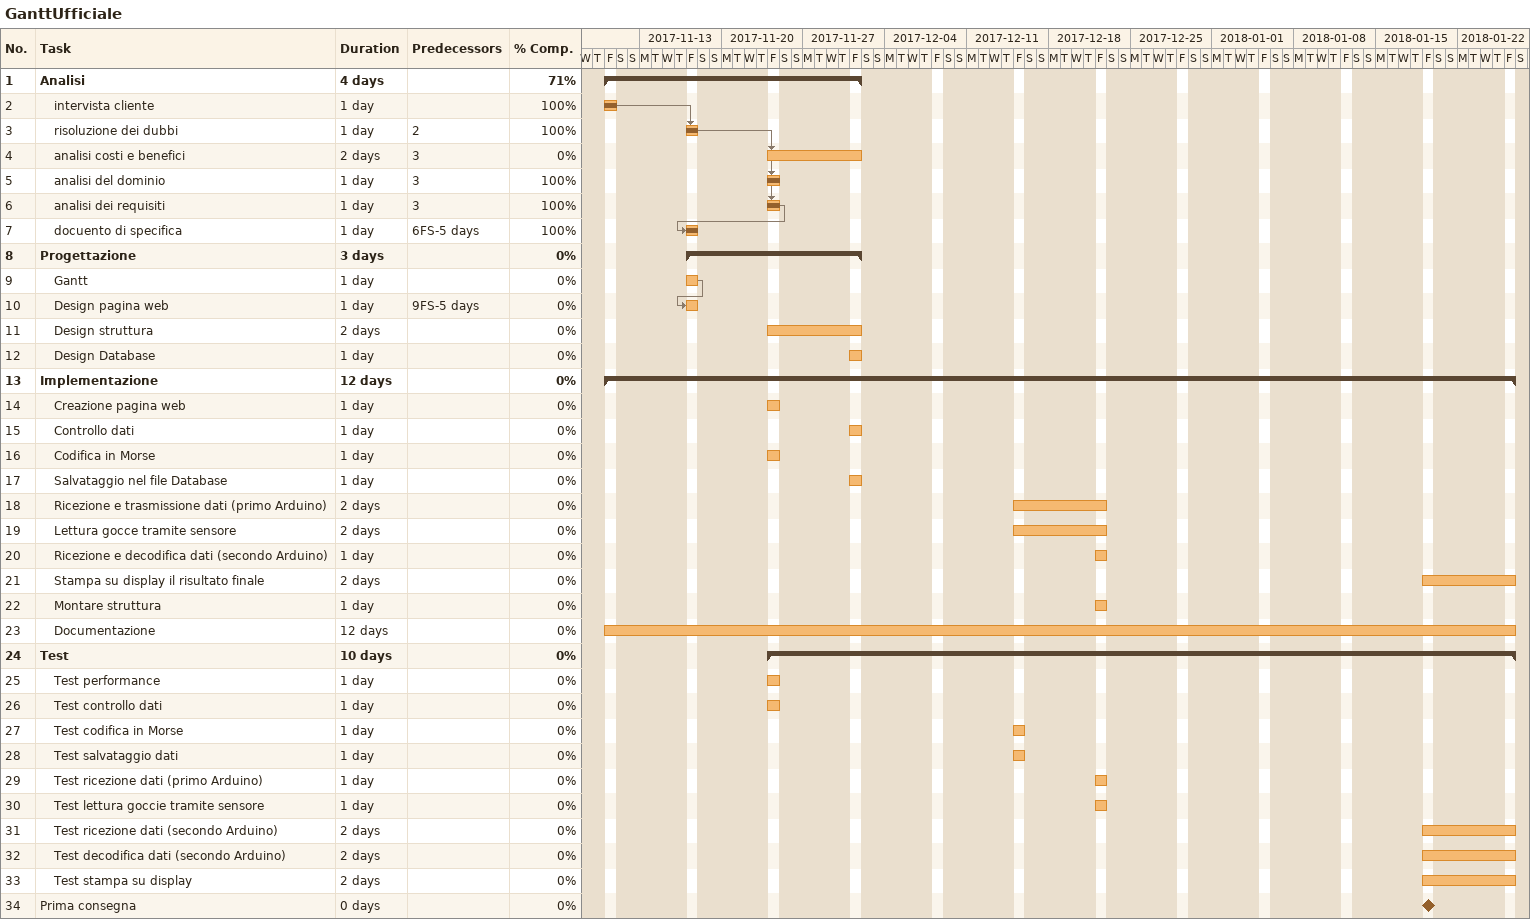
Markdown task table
GanttUfficiale

| ID | Level | Task | Duration | Start | Finish | Predecessors | % complete |
|---|---|---|---|---|---|---|---|
| 1 | 1 | **Analisi** | 4d | 2017-11-10 | 2017-12-01 |  | 71 |
| 2 | 2 | intervista cliente | 1d | 2017-11-10 | 2017-11-10 |  | 100 |
| 3 | 2 | risoluzione dei dubbi | 1d | 2017-11-17 | 2017-11-17 | 2 | 100 |
| 4 | 2 | analisi costi e benefici | 2d | 2017-11-24 | 2017-12-01 | 3 | 0 |
| 5 | 2 | analisi del dominio | 1d | 2017-11-24 | 2017-11-24 | 3 | 100 |
| 6 | 2 | analisi dei requisiti | 1d | 2017-11-24 | 2017-11-24 | 3 | 100 |
| 7 | 2 | docuento di specifica | 1d | 2017-11-17 | 2017-11-17 | 6FS-5d | 100 |
| 8 | 1 | **Progettazione** | 3d | 2017-11-17 | 2017-12-01 |  | 0 |
| 9 | 2 | Gantt | 1d | 2017-11-17 | 2017-11-17 |  | 0 |
| 10 | 2 | Design pagina web | 1d | 2017-11-17 | 2017-11-17 | 9FS-5d | 0 |
| 11 | 2 | Design struttura | 2d | 2017-11-24 | 2017-12-01 |  | 0 |
| 12 | 2 | Design Database | 1d | 2017-12-01 | 2017-12-01 |  | 0 |
| 13 | 1 | **Implementazione** | 12d | 2017-11-10 | 2018-01-26 |  | 0 |
| 14 | 2 | Creazione pagina web | 1d | 2017-11-24 | 2017-11-24 |  | 0 |
| 15 | 2 | Controllo dati | 1d | 2017-12-01 | 2017-12-01 |  | 0 |
| 16 | 2 | Codifica in Morse | 1d | 2017-11-24 | 2017-11-24 |  | 0 |
| 17 | 2 | Salvataggio nel file Database | 1d | 2017-12-01 | 2017-12-01 |  | 0 |
| 18 | 2 | Ricezione e trasmissione dati (primo Arduino) | 2d | 2017-12-15 | 2017-12-22 |  | 0 |
| 19 | 2 | Lettura gocce tramite sensore | 2d | 2017-12-15 | 2017-12-22 |  | 0 |
| 20 | 2 | Ricezione e decodifica dati (secondo Arduino) | 1d | 2017-12-22 | 2017-12-22 |  | 0 |
| 21 | 2 | Stampa su display il risultato finale | 2d | 2018-01-19 | 2018-01-26 |  | 0 |
| 22 | 2 | Montare struttura | 1d | 2017-12-22 | 2017-12-22 |  | 0 |
| 23 | 2 | Documentazione | 12d | 2017-11-10 | 2018-01-26 |  | 0 |
| 24 | 1 | **Test** | 10d | 2017-11-24 | 2018-01-26 |  | 0 |
| 25 | 2 | Test performance | 1d | 2017-11-24 | 2017-11-24 |  | 0 |
| 26 | 2 | Test controllo dati | 1d | 2017-11-24 | 2017-11-24 |  | 0 |
| 27 | 2 | Test codifica in Morse | 1d | 2017-12-15 | 2017-12-15 |  | 0 |
| 28 | 2 | Test salvataggio dati | 1d | 2017-12-15 | 2017-12-15 |  | 0 |
| 29 | 2 | Test ricezione dati (primo Arduino) | 1d | 2017-12-22 | 2017-12-22 |  | 0 |
| 30 | 2 | Test lettura goccie tramite sensore | 1d | 2017-12-22 | 2017-12-22 |  | 0 |
| 31 | 2 | Test ricezione dati (secondo Arduino) | 2d | 2018-01-19 | 2018-01-26 |  | 0 |
| 32 | 2 | Test decodifica dati (secondo Arduino) | 2d | 2018-01-19 | 2018-01-26 |  | 0 |
| 33 | 2 | Test stampa su display | 2d | 2018-01-19 | 2018-01-26 |  | 0 |
| 34 | 1 | Prima consegna | 0d | 2018-01-19 | 2018-01-19 |  | 0 |
